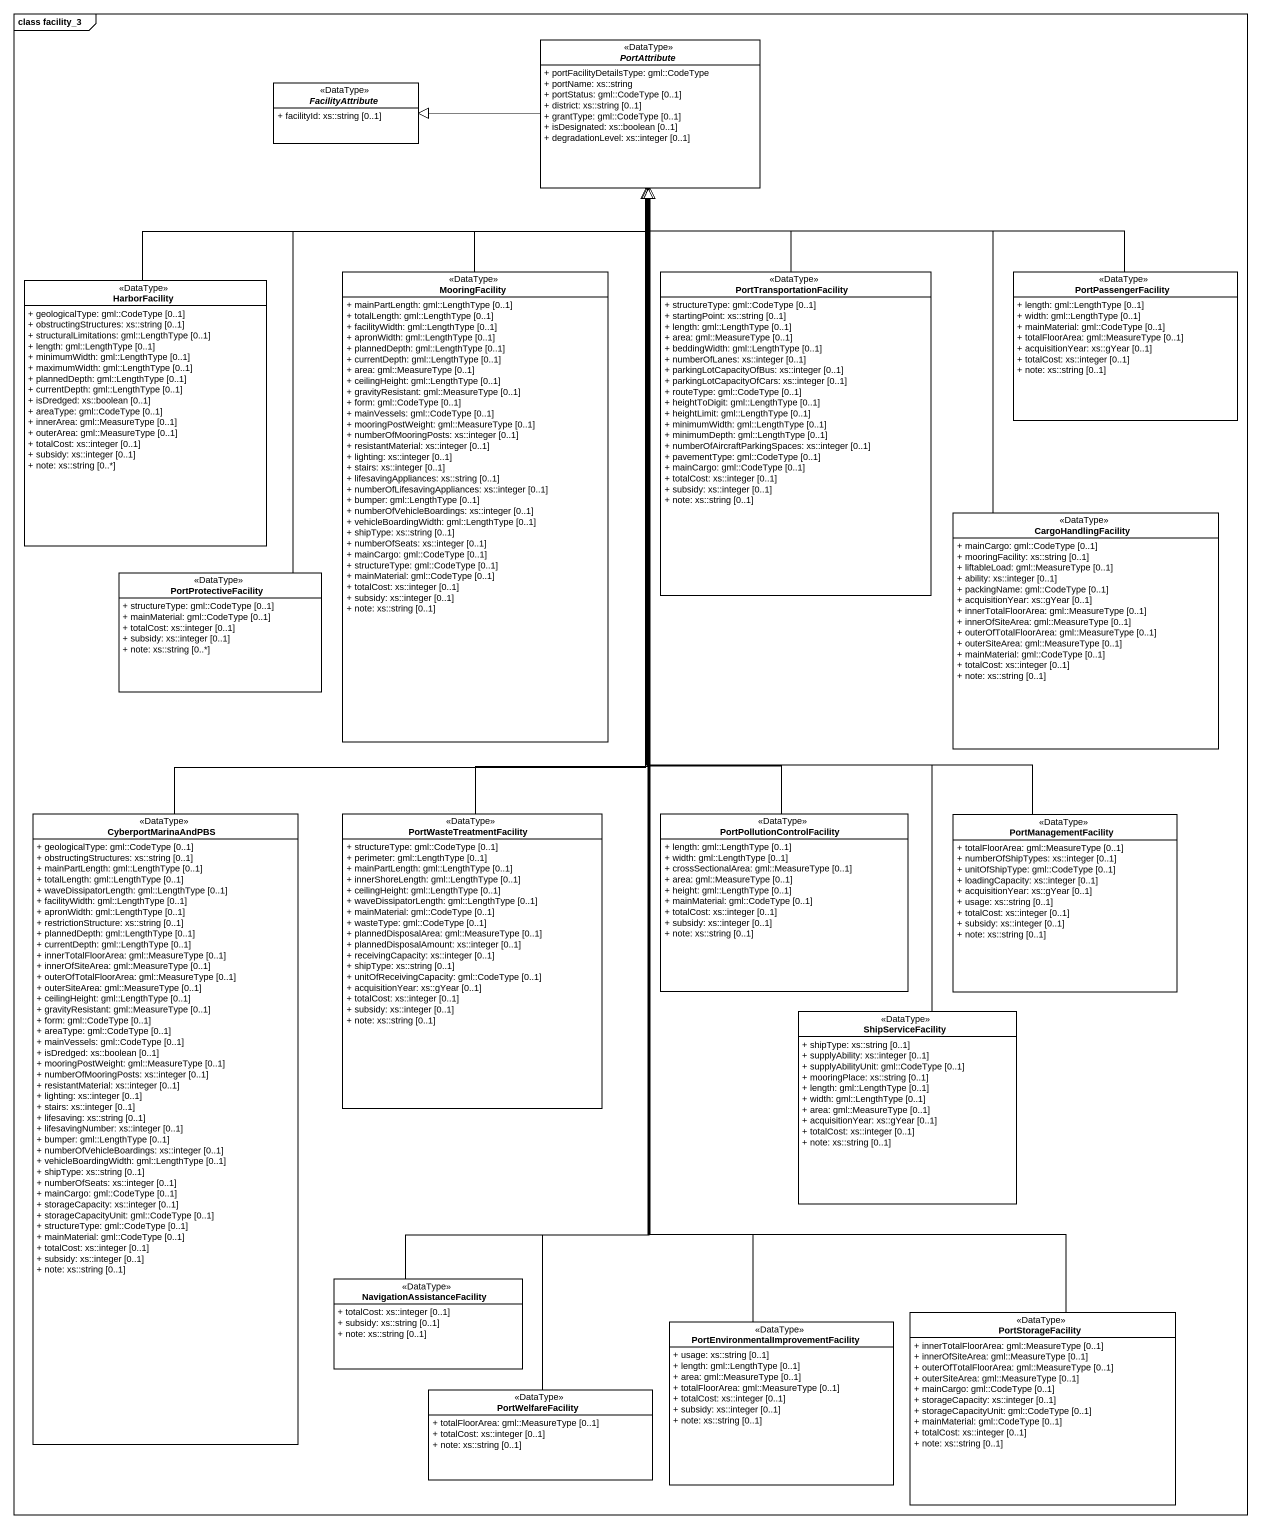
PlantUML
@startuml
mainframe class facility_3
hide circle
hide empty members
skinparam classAttributeIconSize 0
abstract class PortAttribute <<DataType>> #FFFFFF {
  + portFacilityDetailsType: gml::CodeType
  + portName: xs::string
  + portStatus: gml::CodeType [0..1]
  + district: xs::string [0..1]
  + grantType: gml::CodeType [0..1]
  + isDesignated: xs::boolean [0..1]
  + degradationLevel: xs::integer [0..1]
}
abstract class FacilityAttribute <<DataType>> #FFFFFF {
  + facilityId: xs::string [0..1]
}
class HarborFacility <<DataType>> #FFFFFF {
  + geologicalType: gml::CodeType [0..1]
  + obstructingStructures: xs::string [0..1]
  + structuralLimitations: gml::LengthType [0..1]
  + length: gml::LengthType [0..1]
  + minimumWidth: gml::LengthType [0..1]
  + maximumWidth: gml::LengthType [0..1]
  + plannedDepth: gml::LengthType [0..1]
  + currentDepth: gml::LengthType [0..1]
  + isDredged: xs::boolean [0..1]
  + areaType: gml::CodeType [0..1]
  + innerArea: gml::MeasureType [0..1]
  + outerArea: gml::MeasureType [0..1]
  + totalCost: xs::integer [0..1]
  + subsidy: xs::integer [0..1]
  + note: xs::string [0..*]
}
class MooringFacility <<DataType>> #FFFFFF {
  + mainPartLength: gml::LengthType [0..1]
  + totalLength: gml::LengthType [0..1]
  + facilityWidth: gml::LengthType [0..1]
  + apronWidth: gml::LengthType [0..1]
  + plannedDepth: gml::LengthType [0..1]
  + currentDepth: gml::LengthType [0..1]
  + area: gml::MeasureType [0..1]
  + ceilingHeight: gml::LengthType [0..1]
  + gravityResistant: gml::MeasureType [0..1]
  + form: gml::CodeType [0..1]
  + mainVessels: gml::CodeType [0..1]
  + mooringPostWeight: gml::MeasureType [0..1]
  + numberOfMooringPosts: xs::integer [0..1]
  + resistantMaterial: xs::integer [0..1]
  + lighting: xs::integer [0..1]
  + stairs: xs::integer [0..1]
  + lifesavingAppliances: xs::string [0..1]
  + numberOfLifesavingAppliances: xs::integer [0..1]
  + bumper: gml::LengthType [0..1]
  + numberOfVehicleBoardings: xs::integer [0..1]
  + vehicleBoardingWidth: gml::LengthType [0..1]
  + shipType: xs::string [0..1]
  + numberOfSeats: xs::integer [0..1]
  + mainCargo: gml::CodeType [0..1]
  + structureType: gml::CodeType [0..1]
  + mainMaterial: gml::CodeType [0..1]
  + totalCost: xs::integer [0..1]
  + subsidy: xs::integer [0..1]
  + note: xs::string [0..1]
}
class PortTransportationFacility <<DataType>> #FFFFFF {
  + structureType: gml::CodeType [0..1]
  + startingPoint: xs::string [0..1]
  + length: gml::LengthType [0..1]
  + area: gml::MeasureType [0..1]
  + beddingWidth: gml::LengthType [0..1]
  + numberOfLanes: xs::integer [0..1]
  + parkingLotCapacityOfBus: xs::integer [0..1]
  + parkingLotCapacityOfCars: xs::integer [0..1]
  + routeType: gml::CodeType [0..1]
  + heightToDigit: gml::LengthType [0..1]
  + heightLimit: gml::LengthType [0..1]
  + minimumWidth: gml::LengthType [0..1]
  + minimumDepth: gml::LengthType [0..1]
  + numberOfAircraftParkingSpaces: xs::integer [0..1]
  + pavementType: gml::CodeType [0..1]
  + mainCargo: gml::CodeType [0..1]
  + totalCost: xs::integer [0..1]
  + subsidy: xs::integer [0..1]
  + note: xs::string [0..1]
}
class PortPassengerFacility <<DataType>> #FFFFFF {
  + length: gml::LengthType [0..1]
  + width: gml::LengthType [0..1]
  + mainMaterial: gml::CodeType [0..1]
  + totalFloorArea: gml::MeasureType [0..1]
  + acquisitionYear: xs::gYear [0..1]
  + totalCost: xs::integer [0..1]
  + note: xs::string [0..1]
}
class CargoHandlingFacility <<DataType>> #FFFFFF {
  + mainCargo: gml::CodeType [0..1]
  + mooringFacility: xs::string [0..1]
  + liftableLoad: gml::MeasureType [0..1]
  + ability: xs::integer [0..1]
  + packingName: gml::CodeType [0..1]
  + acquisitionYear: xs::gYear [0..1]
  + innerTotalFloorArea: gml::MeasureType [0..1]
  + innerOfSiteArea: gml::MeasureType [0..1]
  + outerOfTotalFloorArea: gml::MeasureType [0..1]
  + outerSiteArea: gml::MeasureType [0..1]
  + mainMaterial: gml::CodeType [0..1]
  + totalCost: xs::integer [0..1]
  + note: xs::string [0..1]
}
class PortProtectiveFacility <<DataType>> #FFFFFF {
  + structureType: gml::CodeType [0..1]
  + mainMaterial: gml::CodeType [0..1]
  + totalCost: xs::integer [0..1]
  + subsidy: xs::integer [0..1]
  + note: xs::string [0..*]
}
class CyberportMarinaAndPBS <<DataType>> #FFFFFF {
  + geologicalType: gml::CodeType [0..1]
  + obstructingStructures: xs::string [0..1]
  + mainPartLength: gml::LengthType [0..1]
  + totalLength: gml::LengthType [0..1]
  + waveDissipatorLength: gml::LengthType [0..1]
  + facilityWidth: gml::LengthType [0..1]
  + apronWidth: gml::LengthType [0..1]
  + restrictionStructure: xs::string [0..1]
  + plannedDepth: gml::LengthType [0..1]
  + currentDepth: gml::LengthType [0..1]
  + innerTotalFloorArea: gml::MeasureType [0..1]
  + innerOfSiteArea: gml::MeasureType [0..1]
  + outerOfTotalFloorArea: gml::MeasureType [0..1]
  + outerSiteArea: gml::MeasureType [0..1]
  + ceilingHeight: gml::LengthType [0..1]
  + gravityResistant: gml::MeasureType [0..1]
  + form: gml::CodeType [0..1]
  + areaType: gml::CodeType [0..1]
  + mainVessels: gml::CodeType [0..1]
  + isDredged: xs::boolean [0..1]
  + mooringPostWeight: gml::MeasureType [0..1]
  + numberOfMooringPosts: xs::integer [0..1]
  + resistantMaterial: xs::integer [0..1]
  + lighting: xs::integer [0..1]
  + stairs: xs::integer [0..1]
  + lifesaving: xs::string [0..1]
  + lifesavingNumber: xs::integer [0..1]
  + bumper: gml::LengthType [0..1]
  + numberOfVehicleBoardings: xs::integer [0..1]
  + vehicleBoardingWidth: gml::LengthType [0..1]
  + shipType: xs::string [0..1]
  + numberOfSeats: xs::integer [0..1]
  + mainCargo: gml::CodeType [0..1]
  + storageCapacity: xs::integer [0..1]
  + storageCapacityUnit: gml::CodeType [0..1]
  + structureType: gml::CodeType [0..1]
  + mainMaterial: gml::CodeType [0..1]
  + totalCost: xs::integer [0..1]
  + subsidy: xs::integer [0..1]
  + note: xs::string [0..1]
}
class PortWasteTreatmentFacility <<DataType>> #FFFFFF {
  + structureType: gml::CodeType [0..1]
  + perimeter: gml::LengthType [0..1]
  + mainPartLength: gml::LengthType [0..1]
  + innerShoreLength: gml::LengthType [0..1]
  + ceilingHeight: gml::LengthType [0..1]
  + waveDissipatorLength: gml::LengthType [0..1]
  + mainMaterial: gml::CodeType [0..1]
  + wasteType: gml::CodeType [0..1]
  + plannedDisposalArea: gml::MeasureType [0..1]
  + plannedDisposalAmount: xs::integer [0..1]
  + receivingCapacity: xs::integer [0..1]
  + shipType: xs::string [0..1]
  + unitOfReceivingCapacity: gml::CodeType [0..1]
  + acquisitionYear: xs::gYear [0..1]
  + totalCost: xs::integer [0..1]
  + subsidy: xs::integer [0..1]
  + note: xs::string [0..1]
}
class PortPollutionControlFacility <<DataType>> #FFFFFF {
  + length: gml::LengthType [0..1]
  + width: gml::LengthType [0..1]
  + crossSectionalArea: gml::MeasureType [0..1]
  + area: gml::MeasureType [0..1]
  + height: gml::LengthType [0..1]
  + mainMaterial: gml::CodeType [0..1]
  + totalCost: xs::integer [0..1]
  + subsidy: xs::integer [0..1]
  + note: xs::string [0..1]
}
class PortManagementFacility <<DataType>> #FFFFFF {
  + totalFloorArea: gml::MeasureType [0..1]
  + numberOfShipTypes: xs::integer [0..1]
  + unitOfShipType: gml::CodeType [0..1]
  + loadingCapacity: xs::integer [0..1]
  + acquisitionYear: xs::gYear [0..1]
  + usage: xs::string [0..1]
  + totalCost: xs::integer [0..1]
  + subsidy: xs::integer [0..1]
  + note: xs::string [0..1]
}
class ShipServiceFacility <<DataType>> #FFFFFF {
  + shipType: xs::string [0..1]
  + supplyAbility: xs::integer [0..1]
  + supplyAbilityUnit: gml::CodeType [0..1]
  + mooringPlace: xs::string [0..1]
  + length: gml::LengthType [0..1]
  + width: gml::LengthType [0..1]
  + area: gml::MeasureType [0..1]
  + acquisitionYear: xs::gYear [0..1]
  + totalCost: xs::integer [0..1]
  + note: xs::string [0..1]
}
class NavigationAssistanceFacility <<DataType>> #FFFFFF {
  + totalCost: xs::integer [0..1]
  + subsidy: xs::string [0..1]
  + note: xs::string [0..1]
}
class "PortEnvironmentalImprovementFacility" as PortEnvironmentalImprovement <<DataType>> #FFFFFF {
  + usage: xs::string [0..1]
  + length: gml::LengthType [0..1]
  + area: gml::MeasureType [0..1]
  + totalFloorArea: gml::MeasureType [0..1]
  + totalCost: xs::integer [0..1]
  + subsidy: xs::integer [0..1]
  + note: xs::string [0..1]
}
class PortStorageFacility <<DataType>> #FFFFFF {
  + innerTotalFloorArea: gml::MeasureType [0..1]
  + innerOfSiteArea: gml::MeasureType [0..1]
  + outerOfTotalFloorArea: gml::MeasureType [0..1]
  + outerSiteArea: gml::MeasureType [0..1]
  + mainCargo: gml::CodeType [0..1]
  + storageCapacity: xs::integer [0..1]
  + storageCapacityUnit: gml::CodeType [0..1]
  + mainMaterial: gml::CodeType [0..1]
  + totalCost: xs::integer [0..1]
  + note: xs::string [0..1]
}
class PortWelfareFacility <<DataType>> #FFFFFF {
  + totalFloorArea: gml::MeasureType [0..1]
  + totalCost: xs::integer [0..1]
  + note: xs::string [0..1]
}
PortAttribute -left-|> FacilityAttribute
HarborFacility -right-|> PortAttribute
MooringFacility -up-|> PortAttribute
PortTransportationFacility -up-|> PortAttribute
PortPassengerFacility -left-|> PortAttribute
CargoHandlingFacility -up-|> PortAttribute
PortProtectiveFacility -up-|> PortAttribute
CyberportMarinaAndPBS -up-|> PortAttribute
PortWasteTreatmentFacility -up-|> PortAttribute
PortPollutionControlFacility -up-|> PortAttribute
PortManagementFacility -up-|> PortAttribute
ShipServiceFacility -up-|> PortAttribute
NavigationAssistanceFacility -up-|> PortAttribute
PortEnvironmentalImprovement -up-|> PortAttribute
PortStorageFacility -up-|> PortAttribute
PortWelfareFacility -up-|> PortAttribute
@enduml
